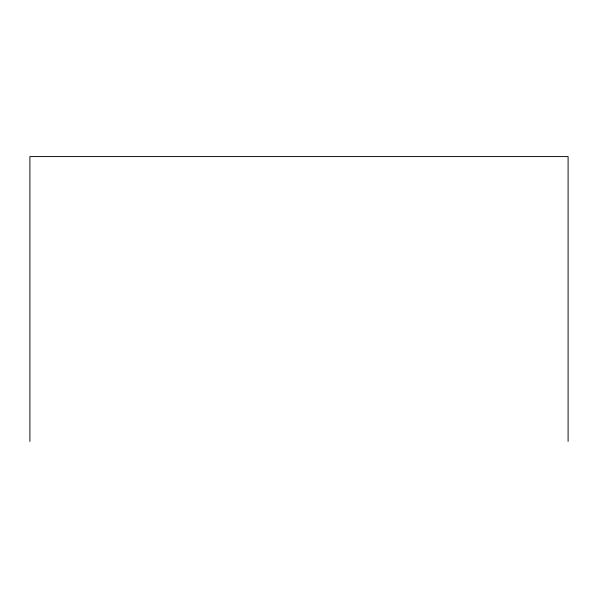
<?xml version="1.0" encoding="UTF-8"?>
<svg xmlns="http://www.w3.org/2000/svg" width="598" height="598" viewBox="0 0 598 598"><rect width="100%" height="100%" fill="white"/><g stroke="black" fill="none" stroke-linecap="round" stroke-linejoin="round"><path stroke-width="0.9" d="M568.1 441.414L568.1 156.586L29.9 156.586L29.9 441.414"/></g></svg>
